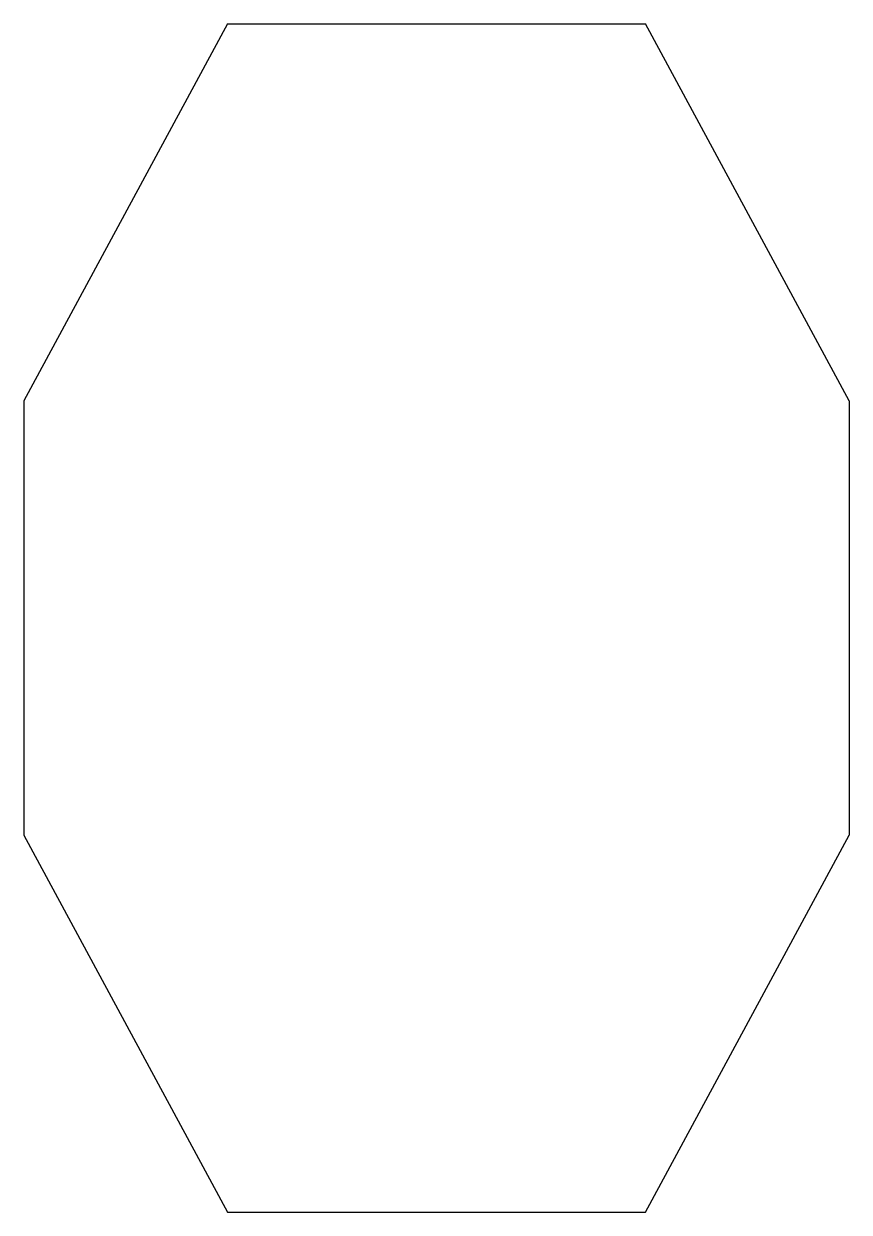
# Model space of a CAD drawing. Header units: millimetres. Extents: x 1634 to 1843, y 1989 to 2105.
# Drawn here: x 1634.3 to 1715.3, y 1988.6 to 2105.2 of the extents above; entities outside this region: 1.
import ezdxf

# ---------------------------------------------------------------- set-up
doc = ezdxf.new("R2010")
doc.units = ezdxf.units.MM

msp = doc.modelspace()

# ---------------------------------------------------------------- linework, layer by layer
for p, q in [((1654.27, 2105.17), (1634.27, 2068.17)), ((1654.27, 2105.17), (1695.27, 2105.17)), ((1715.27, 2068.17), (1695.27, 2105.17)), ((1634.27, 2068.17), (1634.27, 2025.57)), ((1715.27, 2068.17), (1715.27, 2025.57)), ((1634.27, 2025.57), (1654.27, 1988.57)), ((1695.27, 1988.57), (1715.27, 2025.57)), ((1654.27, 1988.57), (1695.27, 1988.57))]:
    msp.add_line(p, q)
msp.add_lwpolyline([(1822.6, 2055.7), (1843, 2055.7), (1843, 2017.7), (1837, 2011.7), (1828.6, 2011.7), (1822.6, 2017.7)], close=True)

doc.saveas('drawing.dxf')
